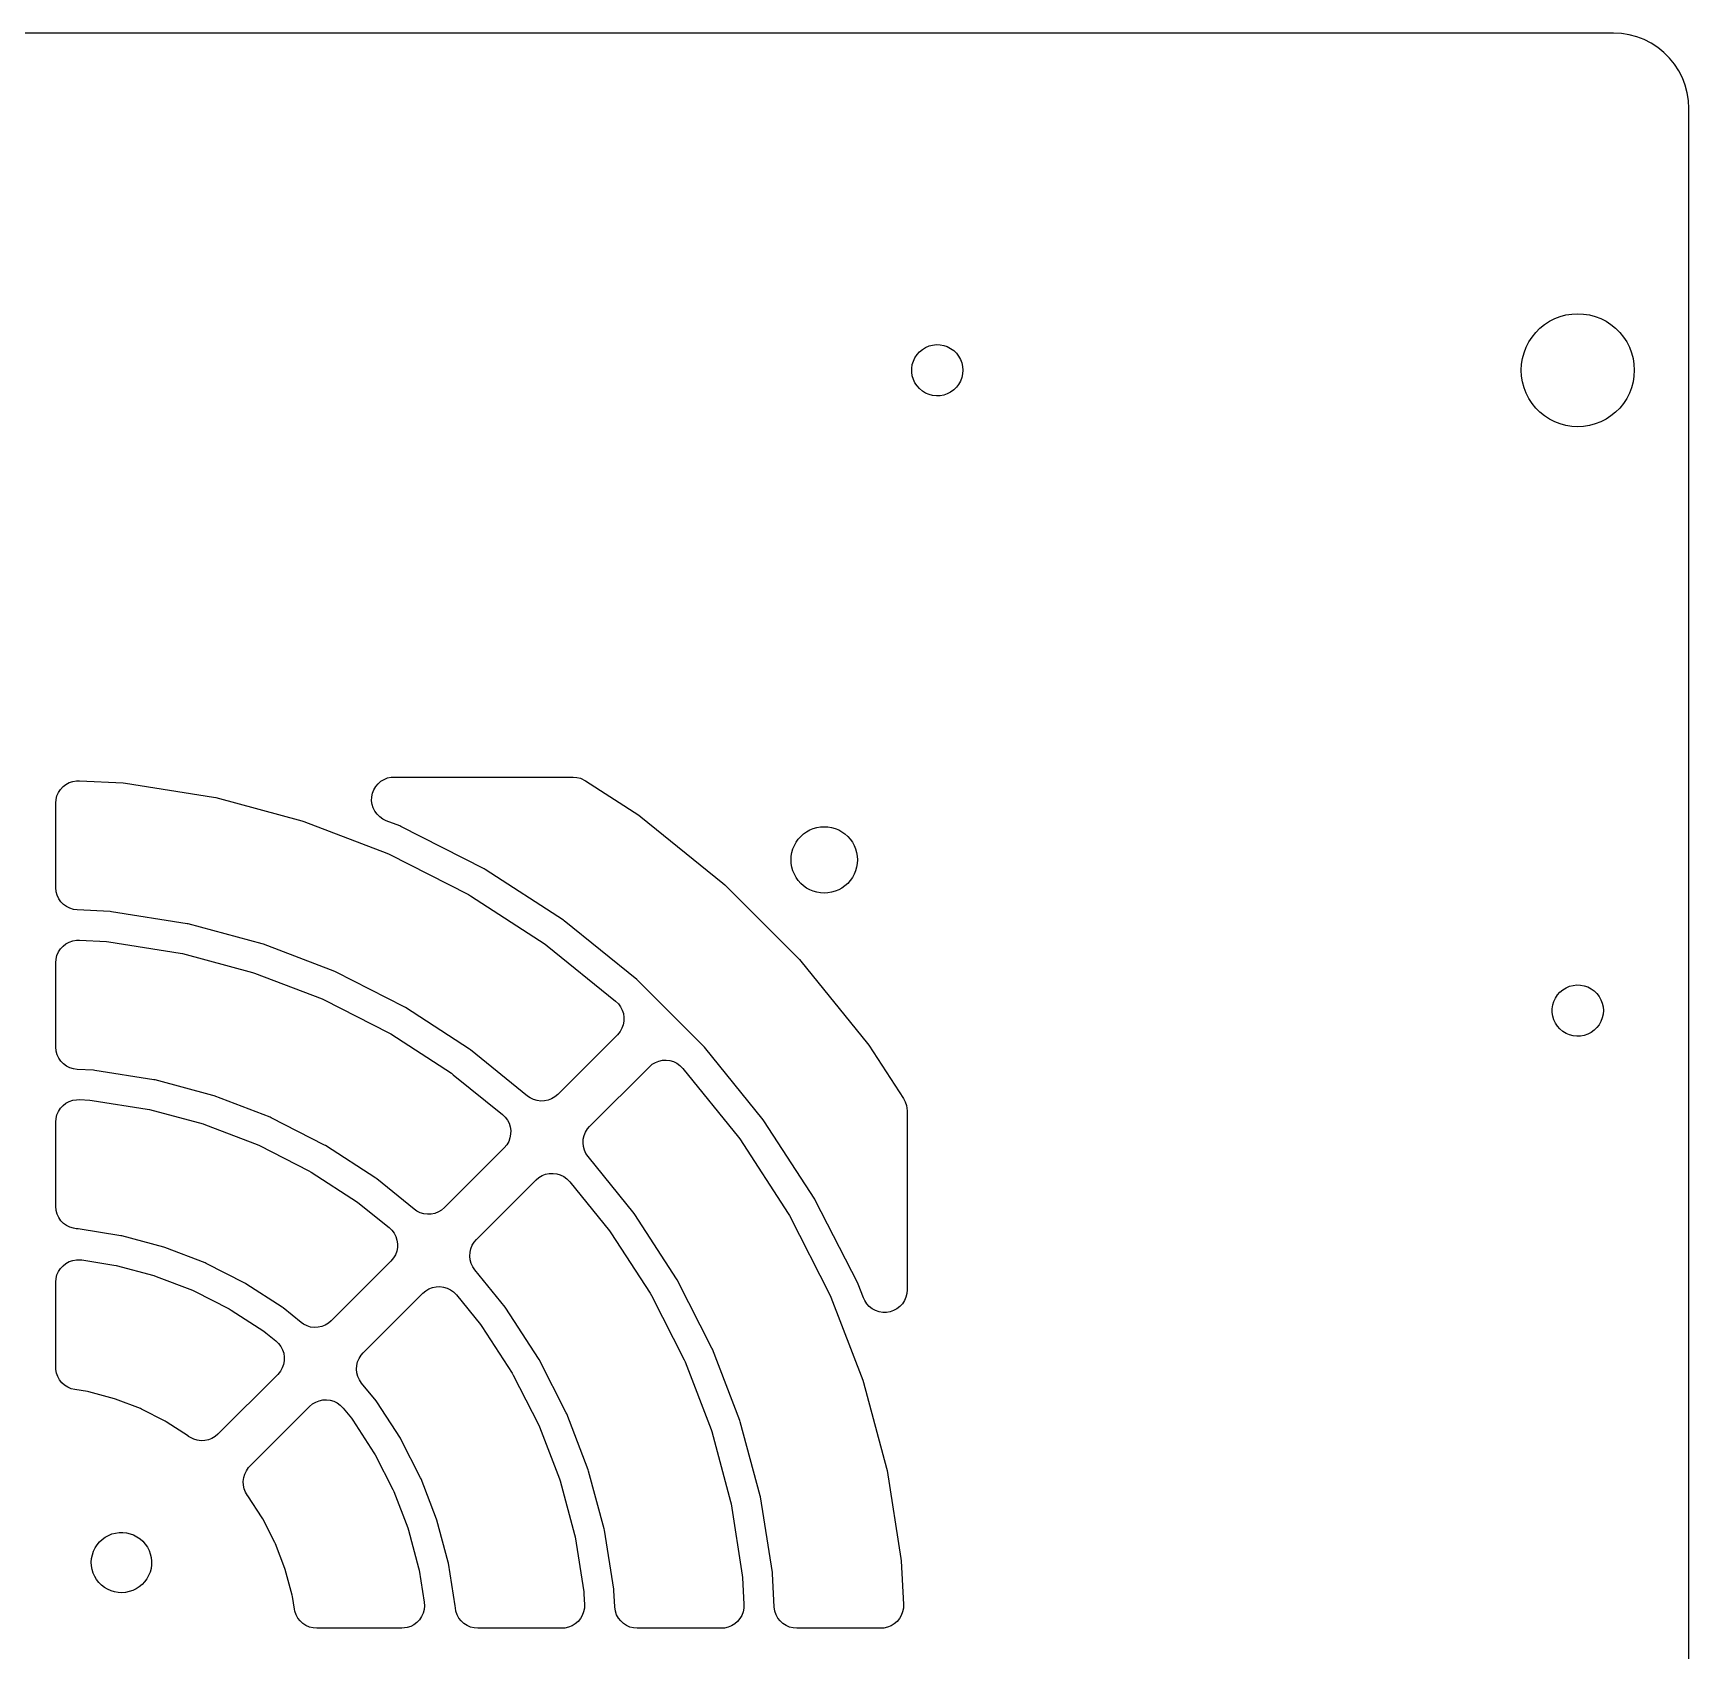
# Model space of a CAD drawing. Header units: metres. Extents: x -235 to 235, y -107 to 107.
# Drawn here: x 125 to 234.9, y 0 to 107.4 of the extents above; entities that cross this region are included whole.
import ezdxf

# ---------------------------------------------------------------- set-up
doc = ezdxf.new("R2010")
doc.units = ezdxf.units.M

msp = doc.modelspace()

# ---------------------------------------------------------------- linework, layer by layer
for p, q in [((229.875, 107.375), (-229.875, 107.375)), ((230.398, 107.348), (229.875, 107.375)), ((230.915, 107.266), (230.398, 107.348)), ((231.42, 107.13), (230.915, 107.266)), ((231.909, 106.943), (231.42, 107.13)), ((232.375, 106.705), (231.909, 106.943)), ((232.814, 106.42), (232.375, 106.705)), ((233.221, 106.091), (232.814, 106.42)), ((233.591, 105.721), (233.221, 106.091)), ((233.92, 105.314), (233.591, 105.721)), ((234.205, 104.875), (233.92, 105.314)), ((234.443, 104.409), (234.205, 104.875)), ((234.63, 103.92), (234.443, 104.409)), ((234.766, 103.415), (234.63, 103.92)), ((234.848, 102.898), (234.766, 103.415)), ((234.875, 102.375), (234.848, 102.898)), ((234.875, -102.375), (234.875, 102.375)), ((224.991, 87.7868), (225.296, 88.0338)), ((225.296, 88.0338), (225.625, 88.2476)), ((225.625, 88.2476), (225.975, 88.4258)), ((225.975, 88.4258), (226.341, 88.5665)), ((226.341, 88.5665), (226.72, 88.668)), ((226.72, 88.668), (227.108, 88.7294)), ((227.108, 88.7294), (227.5, 88.75)), ((227.5, 88.75), (227.892, 88.7294)), ((227.892, 88.7294), (228.28, 88.668)), ((228.28, 88.668), (228.659, 88.5665)), ((228.659, 88.5665), (229.025, 88.4258)), ((229.025, 88.4258), (229.375, 88.2476)), ((229.375, 88.2476), (229.704, 88.0338)), ((229.704, 88.0338), (230.009, 87.7868)), ((224.074, 86.5253), (224.252, 86.875)), ((224.252, 86.875), (224.466, 87.2042)), ((224.466, 87.2042), (224.713, 87.5092)), ((224.713, 87.5092), (224.991, 87.7868)), ((230.009, 87.7868), (230.287, 87.5092)), ((230.287, 87.5092), (230.534, 87.2042)), ((230.534, 87.2042), (230.748, 86.875)), ((230.748, 86.875), (230.926, 86.5253)), ((183.412, 85.6073), (183.518, 85.832)), ((183.518, 85.832), (183.654, 86.039)), ((183.654, 86.039), (183.82, 86.2238)), ((183.82, 86.2238), (184.011, 86.3826)), ((184.011, 86.3826), (184.223, 86.5119)), ((184.223, 86.5119), (184.451, 86.6089)), ((184.451, 86.6089), (184.691, 86.6717)), ((184.691, 86.6717), (184.938, 86.6989)), ((184.938, 86.6989), (185.186, 86.6898)), ((185.186, 86.6898), (185.43, 86.6447)), ((185.43, 86.6447), (185.665, 86.5646)), ((185.665, 86.5646), (185.886, 86.4511)), ((185.886, 86.4511), (186.087, 86.3067)), ((186.087, 86.3067), (186.266, 86.1344)), ((186.266, 86.1344), (186.418, 85.938)), ((186.418, 85.938), (186.539, 85.7216)), ((186.539, 85.7216), (186.628, 85.4898)), ((223.771, 85.392), (223.832, 85.7797)), ((223.832, 85.7797), (223.934, 86.1588)), ((223.934, 86.1588), (224.074, 86.5253)), ((230.926, 86.5253), (231.066, 86.1588)), ((231.066, 86.1588), (231.168, 85.7797)), ((231.168, 85.7797), (231.229, 85.392)), ((183.305, 85.1241), (183.341, 85.3696)), ((183.305, 84.8759), (183.305, 85.1241)), ((183.341, 84.6304), (183.305, 84.8759)), ((183.341, 85.3696), (183.412, 85.6073)), ((183.412, 84.3927), (183.341, 84.6304)), ((186.628, 85.4898), (186.682, 85.2475)), ((186.682, 84.7525), (186.628, 84.5102)), ((186.682, 85.2475), (186.7, 85)), ((186.7, 85), (186.682, 84.7525)), ((223.75, 85), (223.771, 85.392)), ((223.771, 84.608), (223.75, 85)), ((223.832, 84.2203), (223.771, 84.608)), ((231.229, 84.608), (231.168, 84.2203)), ((231.229, 85.392), (231.25, 85)), ((231.25, 85), (231.229, 84.608)), ((183.518, 84.168), (183.412, 84.3927)), ((183.654, 83.961), (183.518, 84.168)), ((183.82, 83.7762), (183.654, 83.961)), ((184.011, 83.6174), (183.82, 83.7762)), ((184.223, 83.4881), (184.011, 83.6174)), ((185.886, 83.5489), (185.665, 83.4354)), ((186.087, 83.6933), (185.886, 83.5489)), ((186.266, 83.8656), (186.087, 83.6933)), ((186.418, 84.062), (186.266, 83.8656)), ((186.539, 84.2784), (186.418, 84.062)), ((186.628, 84.5102), (186.539, 84.2784)), ((223.934, 83.8412), (223.832, 84.2203)), ((224.074, 83.4747), (223.934, 83.8412)), ((231.066, 83.8412), (230.926, 83.4747)), ((231.168, 84.2203), (231.066, 83.8412)), ((184.451, 83.3911), (184.223, 83.4881)), ((184.691, 83.3283), (184.451, 83.3911)), ((184.938, 83.3011), (184.691, 83.3283)), ((185.186, 83.3102), (184.938, 83.3011)), ((185.43, 83.3553), (185.186, 83.3102)), ((185.665, 83.4354), (185.43, 83.3553)), ((224.252, 83.125), (224.074, 83.4747)), ((224.466, 82.7958), (224.252, 83.125)), ((224.713, 82.4908), (224.466, 82.7958)), ((224.991, 82.2132), (224.713, 82.4908)), ((230.287, 82.4908), (230.009, 82.2132)), ((230.534, 82.7958), (230.287, 82.4908)), ((230.748, 83.125), (230.534, 82.7958)), ((230.926, 83.4747), (230.748, 83.125)), ((225.296, 81.9662), (224.991, 82.2132)), ((225.625, 81.7524), (225.296, 81.9662)), ((225.975, 81.5742), (225.625, 81.7524)), ((226.341, 81.4335), (225.975, 81.5742)), ((226.72, 81.3319), (226.341, 81.4335)), ((227.108, 81.2705), (226.72, 81.3319)), ((228.28, 81.3319), (227.892, 81.2705)), ((228.659, 81.4335), (228.28, 81.3319)), ((229.025, 81.5742), (228.659, 81.4335)), ((229.375, 81.7524), (229.025, 81.5742)), ((229.704, 81.9662), (229.375, 81.7524)), ((230.009, 82.2132), (229.704, 81.9662)), ((227.5, 81.25), (227.108, 81.2705)), ((227.892, 81.2705), (227.5, 81.25)), ((126.681, 56.9713), (126.816, 57.1787)), ((126.816, 57.1787), (126.984, 57.361)), ((126.984, 57.361), (127.18, 57.5131)), ((127.18, 57.5131), (127.397, 57.631)), ((127.397, 57.631), (127.632, 57.7115)), ((127.632, 57.7115), (127.876, 57.7522)), ((127.876, 57.7522), (128.079, 57.7553)), ((128.079, 57.7553), (130.975, 57.6035)), ((130.975, 57.6035), (131.132, 57.5871)), ((131.132, 57.5871), (136.964, 56.6633)), ((147.522, 56.9201), (147.611, 57.1514)), ((147.611, 57.1514), (147.737, 57.3649)), ((147.737, 57.3649), (147.896, 57.5548)), ((147.896, 57.5548), (148.084, 57.716)), ((148.084, 57.716), (148.296, 57.8439)), ((148.296, 57.8439), (148.526, 57.9353)), ((148.526, 57.9353), (148.768, 57.9874)), ((148.768, 57.9874), (148.962, 58)), ((148.962, 58), (160.843, 58)), ((160.843, 58), (161.089, 57.9795)), ((161.089, 57.9795), (161.33, 57.9187)), ((161.33, 57.9187), (161.659, 57.758)), ((161.659, 57.758), (165.197, 55.4605)), ((126.5, 56.2574), (126.52, 56.5043)), ((126.5, 50.6782), (126.5, 56.2574)), ((126.52, 56.5043), (126.581, 56.7444)), ((126.581, 56.7444), (126.681, 56.9713)), ((136.964, 56.6633), (137.118, 56.6307)), ((137.118, 56.6307), (142.821, 55.1024)), ((147.464, 56.4297), (147.473, 56.6773)), ((147.496, 56.1841), (147.464, 56.4297)), ((147.473, 56.6773), (147.522, 56.9201)), ((147.568, 55.9471), (147.496, 56.1841)), ((142.821, 55.1024), (142.971, 55.0539)), ((142.971, 55.0539), (148.483, 52.9377)), ((147.678, 55.7251), (147.568, 55.9471)), ((147.823, 55.5243), (147.678, 55.7251)), ((147.999, 55.3501), (147.823, 55.5243)), ((148.201, 55.2072), (147.999, 55.3501)), ((148.425, 55.0996), (148.201, 55.2072)), ((149.334, 54.7507), (148.425, 55.0996)), ((165.197, 55.4605), (165.324, 55.3682)), ((165.324, 55.3682), (170.774, 50.9548)), ((149.405, 54.7187), (149.334, 54.7507)), ((154.923, 51.9072), (149.405, 54.7187)), ((175.634, 53.6723), (175.777, 53.8738)), ((175.777, 53.8738), (175.942, 54.0581)), ((175.942, 54.0581), (176.126, 54.2227)), ((176.126, 54.2227), (176.328, 54.3657)), ((176.328, 54.3657), (176.544, 54.4852)), ((176.544, 54.4852), (176.772, 54.5798)), ((176.772, 54.5798), (177.01, 54.6482)), ((177.01, 54.6482), (177.253, 54.6896)), ((177.253, 54.6896), (177.5, 54.7035)), ((177.5, 54.7035), (177.747, 54.6896)), ((177.747, 54.6896), (177.99, 54.6482)), ((177.99, 54.6482), (178.228, 54.5798)), ((178.228, 54.5798), (178.456, 54.4852)), ((178.456, 54.4852), (178.672, 54.3657)), ((178.672, 54.3657), (178.874, 54.2227)), ((178.874, 54.2227), (179.058, 54.0581)), ((179.058, 54.0581), (179.223, 53.8738)), ((179.223, 53.8738), (179.366, 53.6723)), ((148.483, 52.9377), (148.627, 52.8738)), ((148.627, 52.8738), (153.888, 50.193)), ((175.297, 52.5), (175.31, 52.7467)), ((175.31, 52.7467), (175.352, 52.9903)), ((175.352, 52.9903), (175.42, 53.2278)), ((175.42, 53.2278), (175.515, 53.456)), ((175.515, 53.456), (175.634, 53.6723)), ((179.366, 53.6723), (179.485, 53.456)), ((179.485, 53.456), (179.58, 53.2278)), ((179.58, 53.2278), (179.648, 52.9903)), ((179.648, 52.9903), (179.69, 52.7467)), ((179.69, 52.7467), (179.703, 52.5)), ((154.991, 51.868), (154.923, 51.9072)), ((160.185, 48.495), (154.991, 51.868)), ((175.31, 52.2533), (175.297, 52.5)), ((175.352, 52.0097), (175.31, 52.2533)), ((175.42, 51.7722), (175.352, 52.0097)), ((175.515, 51.5439), (175.42, 51.7722)), ((179.58, 51.7722), (179.485, 51.5439)), ((179.648, 52.0097), (179.58, 51.7722)), ((179.69, 52.2533), (179.648, 52.0097)), ((179.703, 52.5), (179.69, 52.2533)), ((126.529, 50.3865), (126.5, 50.6782)), ((170.774, 50.9548), (170.891, 50.8497)), ((170.891, 50.8497), (175.85, 45.8911)), ((175.634, 51.3277), (175.515, 51.5439)), ((175.777, 51.1262), (175.634, 51.3277)), ((175.942, 50.9419), (175.777, 51.1262)), ((176.126, 50.7773), (175.942, 50.9419)), ((176.328, 50.6343), (176.126, 50.7773)), ((176.544, 50.5147), (176.328, 50.6343)), ((178.672, 50.6343), (178.456, 50.5147)), ((178.874, 50.7773), (178.672, 50.6343)), ((179.058, 50.9419), (178.874, 50.7773)), ((179.223, 51.1262), (179.058, 50.9419)), ((179.366, 51.3277), (179.223, 51.1262)), ((179.485, 51.5439), (179.366, 51.3277)), ((126.597, 50.1483), (126.529, 50.3865)), ((126.703, 49.9246), (126.597, 50.1483)), ((126.845, 49.7214), (126.703, 49.9246)), ((127.018, 49.5443), (126.845, 49.7214)), ((127.218, 49.3981), (127.018, 49.5443)), ((153.888, 50.193), (154.024, 50.1145)), ((154.024, 50.1145), (158.977, 46.8984)), ((176.772, 50.4202), (176.544, 50.5147)), ((177.01, 50.3518), (176.772, 50.4202)), ((177.253, 50.3104), (177.01, 50.3518)), ((177.5, 50.2965), (177.253, 50.3104)), ((177.747, 50.3104), (177.5, 50.2965)), ((177.99, 50.3518), (177.747, 50.3104)), ((178.228, 50.4202), (177.99, 50.3518)), ((178.456, 50.5147), (178.228, 50.4202)), ((127.439, 49.2869), (127.218, 49.3981)), ((127.676, 49.2136), (127.439, 49.2869)), ((127.921, 49.1802), (127.676, 49.2136)), ((130.117, 49.0651), (127.921, 49.1802)), ((130.195, 49.0569), (130.117, 49.0651)), ((135.218, 48.2614), (130.195, 49.0569)), ((160.249, 48.4489), (160.185, 48.495)), ((165.062, 44.5514), (160.249, 48.4489)), ((135.295, 48.2451), (135.218, 48.2614)), ((140.207, 46.929), (135.295, 48.2451)), ((126.52, 45.9209), (126.581, 46.1611)), ((126.581, 46.1611), (126.681, 46.388)), ((126.681, 46.388), (126.816, 46.5954)), ((126.816, 46.5954), (126.984, 46.7776)), ((126.984, 46.7776), (127.18, 46.9298)), ((127.18, 46.9298), (127.397, 47.0477)), ((127.397, 47.0477), (127.632, 47.1282)), ((127.632, 47.1282), (127.876, 47.1689)), ((127.876, 47.1689), (128.079, 47.172)), ((128.079, 47.172), (129.869, 47.0782)), ((129.869, 47.0782), (130.025, 47.0618)), ((130.025, 47.0618), (134.764, 46.3113)), ((134.764, 46.3113), (134.917, 46.2786)), ((134.917, 46.2786), (139.551, 45.037)), ((140.282, 46.9047), (140.207, 46.929)), ((145.029, 45.0823), (140.282, 46.9047)), ((158.977, 46.8984), (159.104, 46.8061)), ((159.104, 46.8061), (163.656, 43.12)), ((126.5, 45.6741), (126.52, 45.9209)), ((126.5, 40.0948), (126.5, 45.6741)), ((145.101, 45.0504), (145.029, 45.0823)), ((149.632, 42.7418), (145.101, 45.0504)), ((175.85, 45.8911), (175.955, 45.7745)), ((175.955, 45.7745), (180.368, 40.3243)), ((139.551, 45.037), (139.7, 44.9885)), ((139.7, 44.9885), (144.179, 43.2693)), ((165.12, 44.4989), (165.062, 44.5514)), ((169.499, 40.1199), (165.12, 44.4989)), ((226.511, 43.8826), (226.723, 44.0119)), ((226.723, 44.0119), (226.951, 44.1089)), ((226.951, 44.1089), (227.191, 44.1717)), ((227.191, 44.1717), (227.438, 44.1989)), ((227.438, 44.1989), (227.686, 44.1898)), ((227.686, 44.1898), (227.93, 44.1447)), ((227.93, 44.1447), (228.165, 44.0646)), ((228.165, 44.0646), (228.386, 43.9511)), ((228.386, 43.9511), (228.587, 43.8067)), ((144.179, 43.2693), (144.322, 43.2054)), ((144.322, 43.2054), (148.597, 41.0276)), ((163.656, 43.12), (163.835, 42.9487)), ((163.835, 42.9487), (163.983, 42.7503)), ((225.805, 42.6241), (225.841, 42.8696)), ((225.841, 42.8696), (225.912, 43.1073)), ((225.912, 43.1073), (226.018, 43.332)), ((226.018, 43.332), (226.154, 43.539)), ((226.154, 43.539), (226.32, 43.7238)), ((226.32, 43.7238), (226.511, 43.8826)), ((228.587, 43.8067), (228.766, 43.6344)), ((228.766, 43.6344), (228.918, 43.438)), ((228.918, 43.438), (229.039, 43.2216)), ((229.039, 43.2216), (229.128, 42.9898)), ((229.128, 42.9898), (229.182, 42.7475)), ((149.7, 42.7025), (149.632, 42.7418)), ((153.964, 39.9329), (149.7, 42.7025)), ((163.983, 42.7503), (164.097, 42.5302)), ((164.097, 42.5302), (164.173, 42.2944)), ((164.204, 41.8016), (164.158, 41.558)), ((164.173, 42.2944), (164.209, 42.0493)), ((164.209, 42.0493), (164.204, 41.8016)), ((225.805, 42.3759), (225.805, 42.6241)), ((225.841, 42.1304), (225.805, 42.3759)), ((225.912, 41.8927), (225.841, 42.1304)), ((226.018, 41.668), (225.912, 41.8927)), ((229.039, 41.7784), (228.918, 41.562)), ((229.128, 42.0102), (229.039, 41.7784)), ((229.182, 42.2525), (229.128, 42.0102)), ((229.182, 42.7475), (229.2, 42.5)), ((229.2, 42.5), (229.182, 42.2525)), ((148.597, 41.0276), (148.732, 40.9491)), ((148.732, 40.9491), (152.756, 38.3363)), ((163.772, 40.8936), (159.811, 36.9322)), ((163.951, 41.1098), (163.772, 40.8936)), ((164.073, 41.3253), (163.951, 41.1098)), ((164.158, 41.558), (164.073, 41.3253)), ((226.154, 41.461), (226.018, 41.668)), ((226.32, 41.2762), (226.154, 41.461)), ((226.511, 41.1174), (226.32, 41.2762)), ((226.723, 40.9881), (226.511, 41.1174)), ((226.951, 40.8911), (226.723, 40.9881)), ((227.191, 40.8283), (226.951, 40.8911)), ((227.438, 40.8011), (227.191, 40.8283)), ((227.686, 40.8102), (227.438, 40.8011)), ((227.93, 40.8553), (227.686, 40.8102)), ((228.165, 40.9354), (227.93, 40.8553)), ((228.386, 41.0489), (228.165, 40.9354)), ((228.587, 41.1933), (228.386, 41.0489)), ((228.766, 41.3656), (228.587, 41.1933)), ((228.918, 41.562), (228.766, 41.3656)), ((126.529, 39.8032), (126.5, 40.0948)), ((126.597, 39.565), (126.529, 39.8032)), ((126.703, 39.3413), (126.597, 39.565)), ((154.028, 39.8868), (153.964, 39.9329)), ((157.806, 36.8271), (154.028, 39.8868)), ((169.551, 40.0616), (169.499, 40.1199)), ((173.449, 35.2486), (169.551, 40.0616)), ((180.368, 40.3243), (180.461, 40.1973)), ((180.461, 40.1973), (182.758, 36.6595)), ((126.845, 39.1381), (126.703, 39.3413)), ((127.018, 38.961), (126.845, 39.1381)), ((127.218, 38.8148), (127.018, 38.961)), ((127.439, 38.7036), (127.218, 38.8148)), ((127.676, 38.6302), (127.439, 38.7036)), ((127.921, 38.5969), (127.676, 38.6302)), ((129.011, 38.5398), (127.921, 38.5969)), ((129.089, 38.5316), (129.011, 38.5398)), ((133.018, 37.9094), (129.089, 38.5316)), ((161.932, 34.8109), (165.894, 38.7723)), ((165.894, 38.7723), (166.083, 38.9324)), ((166.083, 38.9324), (166.295, 39.0592)), ((166.295, 39.0592), (166.526, 39.1493)), ((166.526, 39.1493), (166.769, 39.2001)), ((166.769, 39.2001), (167.016, 39.2103)), ((167.016, 39.2103), (167.262, 39.1797)), ((167.262, 39.1797), (167.5, 39.109)), ((167.5, 39.109), (167.722, 39.0002)), ((167.722, 39.0002), (167.924, 38.8562)), ((167.924, 38.8562), (168.12, 38.6556)), ((168.12, 38.6556), (171.806, 34.1036)), ((133.095, 37.893), (133.018, 37.9094)), ((136.936, 36.8637), (133.095, 37.893)), ((152.756, 38.3363), (152.883, 38.244)), ((152.883, 38.244), (156.141, 35.6055)), ((126.984, 36.1943), (127.18, 36.3465)), ((127.18, 36.3465), (127.397, 36.4644)), ((127.397, 36.4644), (127.632, 36.5448)), ((127.632, 36.5448), (127.876, 36.5856)), ((127.876, 36.5856), (128.078, 36.5887)), ((128.078, 36.5887), (128.763, 36.5528)), ((128.763, 36.5528), (128.919, 36.5364)), ((128.919, 36.5364), (132.563, 35.9592)), ((137.011, 36.8393), (136.936, 36.8637)), ((140.724, 35.414), (137.011, 36.8393)), ((157.982, 36.7043), (157.806, 36.8271)), ((158.205, 36.5955), (157.982, 36.7043)), ((158.442, 36.5248), (158.205, 36.5955)), ((158.688, 36.4942), (158.442, 36.5248)), ((158.936, 36.5044), (158.688, 36.4942)), ((159.178, 36.5552), (158.936, 36.5044)), ((159.409, 36.6453), (159.178, 36.5552)), ((159.622, 36.7721), (159.409, 36.6453)), ((159.811, 36.9322), (159.622, 36.7721)), ((182.758, 36.6595), (182.875, 36.4413)), ((182.875, 36.4413), (182.955, 36.2067)), ((126.5, 35.0907), (126.52, 35.3376)), ((126.52, 35.3376), (126.581, 35.5778)), ((126.581, 35.5778), (126.681, 35.8046)), ((126.681, 35.8046), (126.816, 36.012)), ((126.816, 36.012), (126.984, 36.1943)), ((132.563, 35.9592), (132.717, 35.9265)), ((132.717, 35.9265), (136.28, 34.9717)), ((140.796, 35.382), (140.724, 35.414)), ((144.34, 33.5763), (140.796, 35.382)), ((156.141, 35.6055), (156.32, 35.4342)), ((156.32, 35.4342), (156.469, 35.2359)), ((156.469, 35.2359), (156.582, 35.0157)), ((173.495, 35.1852), (173.449, 35.2486)), ((176.868, 29.9912), (173.495, 35.1852)), ((182.955, 36.2067), (183, 35.8425)), ((183, 35.8425), (183, 23.9621)), ((126.5, 29.5115), (126.5, 35.0907)), ((136.28, 34.9717), (136.43, 34.9232)), ((136.43, 34.9232), (139.874, 33.601)), ((156.582, 35.0157), (156.658, 34.7799)), ((156.689, 34.2871), (156.644, 34.0436)), ((156.658, 34.7799), (156.694, 34.5348)), ((156.694, 34.5348), (156.689, 34.2871)), ((161.509, 33.9686), (161.565, 34.2098)), ((161.565, 34.2098), (161.66, 34.4386)), ((161.66, 34.4386), (161.792, 34.6486)), ((161.792, 34.6486), (161.932, 34.8109)), ((171.806, 34.1036), (171.898, 33.9766)), ((139.874, 33.601), (140.018, 33.5371)), ((140.018, 33.5371), (143.305, 31.8621)), ((144.408, 33.5371), (144.34, 33.5763)), ((147.744, 31.3708), (144.408, 33.5371)), ((156.258, 33.3792), (152.296, 29.4178)), ((156.437, 33.5953), (156.258, 33.3792)), ((156.559, 33.8109), (156.437, 33.5953)), ((156.644, 34.0436), (156.559, 33.8109)), ((161.493, 33.7213), (161.509, 33.9686)), ((161.518, 33.4749), (161.493, 33.7213)), ((161.584, 33.2359), (161.518, 33.4749)), ((161.688, 33.011), (161.584, 33.2359)), ((161.827, 32.8063), (161.688, 33.011)), ((171.898, 33.9766), (175.114, 29.0243)), ((164.887, 29.0279), (161.827, 32.8063)), ((143.305, 31.8621), (143.441, 31.7836)), ((143.441, 31.7836), (146.535, 29.7742)), ((147.807, 31.3246), (147.744, 31.3708)), ((150.292, 29.3127), (147.807, 31.3246)), ((154.418, 27.2964), (158.379, 31.2578)), ((158.379, 31.2578), (158.568, 31.418)), ((158.568, 31.418), (158.781, 31.5448)), ((158.781, 31.5448), (159.012, 31.6348)), ((159.012, 31.6348), (159.254, 31.6857)), ((159.254, 31.6857), (159.502, 31.6959)), ((159.502, 31.6959), (159.748, 31.6653)), ((159.748, 31.6653), (159.985, 31.5946)), ((159.985, 31.5946), (160.208, 31.4857)), ((160.208, 31.4857), (160.409, 31.3418)), ((160.409, 31.3418), (160.606, 31.1411)), ((160.606, 31.1411), (163.244, 27.8829)), ((146.535, 29.7742), (146.662, 29.6819)), ((146.662, 29.6819), (148.627, 28.0911)), ((176.907, 29.9233), (176.868, 29.9912)), ((179.719, 24.4054), (176.907, 29.9233)), ((126.529, 29.2198), (126.5, 29.5115)), ((126.597, 28.9816), (126.529, 29.2198)), ((126.703, 28.7579), (126.597, 28.9816)), ((126.845, 28.5547), (126.703, 28.7579)), ((150.468, 29.1898), (150.292, 29.3127)), ((150.691, 29.081), (150.468, 29.1898)), ((150.928, 29.0103), (150.691, 29.081)), ((151.174, 28.9797), (150.928, 29.0103)), ((151.421, 28.9899), (151.174, 28.9797)), ((151.664, 29.0408), (151.421, 28.9899)), ((151.895, 29.1308), (151.664, 29.0408)), ((152.107, 29.2576), (151.895, 29.1308)), ((152.296, 29.4178), (152.107, 29.2576)), ((164.933, 28.9644), (164.887, 29.0279)), ((167.703, 24.6995), (164.933, 28.9644)), ((175.114, 29.0243), (175.193, 28.8883)), ((175.193, 28.8883), (177.874, 23.6268)), ((127.018, 28.3776), (126.845, 28.5547)), ((127.218, 28.2314), (127.018, 28.3776)), ((127.439, 28.1202), (127.218, 28.2314)), ((127.676, 28.0469), (127.439, 28.1202)), ((127.866, 28.0211), (127.676, 28.0469)), ((127.866, 28.0185), (127.866, 28.0211)), ((127.983, 28.0062), (127.866, 28.0185)), ((130.817, 27.5573), (127.983, 28.0062)), ((130.894, 27.5409), (130.817, 27.5573)), ((133.666, 26.7983), (130.894, 27.5409)), ((148.627, 28.0911), (148.806, 27.9198)), ((148.806, 27.9198), (148.954, 27.7214)), ((148.954, 27.7214), (149.068, 27.5013)), ((149.068, 27.5013), (149.144, 27.2655)), ((163.244, 27.8829), (163.336, 27.7558)), ((163.336, 27.7558), (165.949, 23.7325)), ((133.741, 26.774), (133.666, 26.7983)), ((136.42, 25.7456), (133.741, 26.774)), ((149.129, 26.5291), (149.045, 26.2964)), ((149.175, 26.7727), (149.129, 26.5291)), ((149.144, 27.2655), (149.18, 27.0204)), ((149.18, 27.0204), (149.175, 26.7727)), ((153.979, 26.2069), (153.994, 26.4541)), ((153.994, 26.4541), (154.051, 26.6954)), ((154.051, 26.6954), (154.146, 26.9241)), ((154.146, 26.9241), (154.277, 27.1341)), ((154.277, 27.1341), (154.418, 27.2964)), ((126.681, 25.1766), (126.816, 25.384)), ((126.816, 25.384), (126.984, 25.5663)), ((126.984, 25.5663), (127.18, 25.7184)), ((127.18, 25.7184), (127.397, 25.8363)), ((127.397, 25.8363), (127.632, 25.9168)), ((127.632, 25.9168), (127.876, 25.9575)), ((127.876, 25.9575), (128.235, 25.9442)), ((128.235, 25.9442), (130.363, 25.6071)), ((130.363, 25.6071), (130.516, 25.5745)), ((130.516, 25.5745), (133.01, 24.9063)), ((136.491, 25.7137), (136.42, 25.7456)), ((139.048, 24.4109), (136.491, 25.7137)), ((148.743, 25.8647), (144.782, 21.9033)), ((148.922, 26.0809), (148.743, 25.8647)), ((149.045, 26.2964), (148.922, 26.0809)), ((154.004, 25.9604), (153.979, 26.2069)), ((154.069, 25.7215), (154.004, 25.9604)), ((154.173, 25.4966), (154.069, 25.7215)), ((154.313, 25.2918), (154.173, 25.4966)), ((156.325, 22.8073), (154.313, 25.2918)), ((126.5, 24.4627), (126.52, 24.7095)), ((126.5, 18.8217), (126.5, 24.4627)), ((126.52, 24.7095), (126.581, 24.9497)), ((126.581, 24.9497), (126.681, 25.1766)), ((133.01, 24.9063), (133.159, 24.8578)), ((133.159, 24.8578), (135.57, 23.9326)), ((139.116, 24.3717), (139.048, 24.4109)), ((141.523, 22.8087), (139.116, 24.3717)), ((151.74, 24.1712), (151.987, 24.1814)), ((151.987, 24.1814), (152.233, 24.1508)), ((167.742, 24.6316), (167.703, 24.6995)), ((170.05, 20.1008), (167.742, 24.6316)), ((179.751, 24.3336), (179.719, 24.4054)), ((180.1, 23.4246), (179.751, 24.3336)), ((135.57, 23.9326), (135.713, 23.8688)), ((135.713, 23.8688), (138.013, 22.6967)), ((146.903, 19.782), (150.865, 23.7434)), ((150.865, 23.7434), (151.054, 23.9035)), ((151.054, 23.9035), (151.267, 24.0303)), ((151.267, 24.0303), (151.497, 24.1204)), ((151.497, 24.1204), (151.74, 24.1712)), ((152.233, 24.1508), (152.471, 24.0801)), ((152.471, 24.0801), (152.693, 23.9713)), ((152.693, 23.9713), (152.895, 23.8273)), ((152.895, 23.8273), (153.091, 23.6267)), ((153.091, 23.6267), (154.682, 21.6622)), ((165.949, 23.7325), (166.028, 23.5965)), ((166.028, 23.5965), (168.205, 19.3223)), ((177.874, 23.6268), (177.938, 23.4834)), ((177.938, 23.4834), (180.054, 17.9705)), ((180.181, 23.2482), (180.1, 23.4246)), ((180.316, 23.0408), (180.181, 23.2482)), ((182.819, 23.2482), (182.684, 23.0408)), ((182.919, 23.4751), (182.819, 23.2482)), ((182.98, 23.7152), (182.919, 23.4751)), ((183, 23.9621), (182.98, 23.7152)), ((138.013, 22.6967), (138.149, 22.6181)), ((138.149, 22.6181), (140.314, 21.2121)), ((141.586, 22.7626), (141.523, 22.8087)), ((142.777, 21.7982), (141.586, 22.7626)), ((156.371, 22.7437), (156.325, 22.8073)), ((158.537, 19.408), (156.371, 22.7437)), ((180.484, 22.8585), (180.316, 23.0408)), ((180.68, 22.7064), (180.484, 22.8585)), ((180.897, 22.5885), (180.68, 22.7064)), ((181.132, 22.508), (180.897, 22.5885)), ((181.376, 22.4672), (181.132, 22.508)), ((181.624, 22.4672), (181.376, 22.4672)), ((181.868, 22.508), (181.624, 22.4672)), ((182.103, 22.5885), (181.868, 22.508)), ((182.32, 22.7064), (182.103, 22.5885)), ((182.516, 22.8585), (182.32, 22.7064)), ((182.684, 23.0408), (182.516, 22.8585)), ((140.314, 21.2121), (140.441, 21.1198)), ((140.441, 21.1198), (141.112, 20.5766)), ((142.953, 21.6754), (142.777, 21.7982)), ((143.176, 21.5666), (142.953, 21.6754)), ((143.413, 21.4959), (143.176, 21.5666)), ((143.659, 21.4652), (143.413, 21.4959)), ((143.907, 21.4755), (143.659, 21.4652)), ((144.149, 21.5263), (143.907, 21.4755)), ((144.38, 21.6164), (144.149, 21.5263)), ((144.593, 21.7432), (144.38, 21.6164)), ((144.782, 21.9033), (144.593, 21.7432)), ((154.682, 21.6622), (154.774, 21.5352)), ((154.774, 21.5352), (156.784, 18.4409)), ((141.112, 20.5766), (141.291, 20.4053)), ((141.291, 20.4053), (141.44, 20.2069)), ((141.44, 20.2069), (141.553, 19.9868)), ((141.553, 19.9868), (141.629, 19.751)), ((146.763, 19.6196), (146.903, 19.782)), ((170.082, 20.029), (170.05, 20.1008)), ((171.905, 15.2816), (170.082, 20.029)), ((126.506, 18.6854), (126.5, 18.8217)), ((126.549, 18.4414), (126.506, 18.6854)), ((141.53, 18.782), (141.408, 18.5664)), ((141.615, 19.0147), (141.53, 18.782)), ((141.66, 19.2582), (141.615, 19.0147)), ((141.629, 19.751), (141.665, 19.5059)), ((141.665, 19.5059), (141.66, 19.2582)), ((146.464, 18.6924), (146.48, 18.9396)), ((146.489, 18.4459), (146.464, 18.6924)), ((146.48, 18.9396), (146.536, 19.1809)), ((146.536, 19.1809), (146.631, 19.4097)), ((146.631, 19.4097), (146.763, 19.6196)), ((158.576, 19.34), (158.537, 19.408)), ((160.382, 15.796), (158.576, 19.34)), ((168.205, 19.3223), (168.269, 19.1789)), ((168.269, 19.1789), (169.989, 14.7001)), ((126.631, 18.2078), (126.549, 18.4414)), ((126.751, 17.9909), (126.631, 18.2078)), ((126.905, 17.7966), (126.751, 17.9909)), ((127.088, 17.6304), (126.905, 17.7966)), ((127.297, 17.4966), (127.088, 17.6304)), ((141.229, 18.3502), (137.264, 14.3854)), ((141.408, 18.5664), (141.229, 18.3502)), ((146.555, 18.207), (146.489, 18.4459)), ((146.659, 17.9821), (146.555, 18.207)), ((146.798, 17.7773), (146.659, 17.9821)), ((147.763, 16.5865), (146.798, 17.7773)), ((156.784, 18.4409), (156.862, 18.305)), ((156.862, 18.305), (158.537, 15.0176)), ((180.054, 17.9705), (180.102, 17.8212)), ((180.102, 17.8212), (181.631, 12.1176)), ((127.525, 17.399), (127.297, 17.4966)), ((127.765, 17.3401), (127.525, 17.399)), ((128.617, 17.2052), (127.765, 17.3401)), ((128.694, 17.1889), (128.617, 17.2052)), ((130.395, 16.733), (128.694, 17.1889)), ((130.47, 16.7086), (130.395, 16.733)), ((132.115, 16.0773), (130.47, 16.7086)), ((143.539, 16.389), (143.752, 16.5158)), ((143.752, 16.5158), (143.983, 16.6059)), ((143.983, 16.6059), (144.225, 16.6567)), ((144.225, 16.6567), (144.473, 16.667)), ((144.473, 16.667), (144.719, 16.6363)), ((144.719, 16.6363), (144.956, 16.5656)), ((144.956, 16.5656), (145.179, 16.4568)), ((147.809, 16.523), (147.763, 16.5865)), ((149.372, 14.1162), (147.809, 16.523)), ((132.187, 16.0453), (132.115, 16.0773)), ((133.757, 15.2455), (132.187, 16.0453)), ((139.385, 12.264), (143.35, 16.2289)), ((143.35, 16.2289), (143.539, 16.389)), ((145.179, 16.4568), (145.38, 16.3129)), ((145.38, 16.3129), (145.577, 16.1122)), ((145.577, 16.1122), (146.12, 15.4415)), ((146.12, 15.4415), (146.212, 15.3145)), ((160.414, 15.7243), (160.382, 15.796)), ((161.839, 12.0112), (160.414, 15.7243)), ((133.825, 15.2061), (133.757, 15.2455)), ((135.302, 14.2466), (133.825, 15.2061)), ((137.264, 14.3854), (137.075, 14.2252)), ((146.212, 15.3145), (147.618, 13.1493)), ((158.537, 15.0176), (158.601, 14.8742)), ((158.601, 14.8742), (159.923, 11.4297)), ((169.989, 14.7001), (170.037, 14.5508)), ((170.037, 14.5508), (171.279, 9.91716)), ((171.929, 15.2067), (171.905, 15.2816)), ((173.245, 10.2951), (171.929, 15.2067)), ((135.322, 14.2324), (135.302, 14.2466)), ((135.436, 14.1574), (135.322, 14.2324)), ((135.658, 14.0486), (135.436, 14.1574)), ((135.896, 13.9779), (135.658, 14.0486)), ((136.141, 13.9473), (135.896, 13.9779)), ((136.389, 13.9575), (136.141, 13.9473)), ((136.631, 14.0084), (136.389, 13.9575)), ((136.862, 14.0984), (136.631, 14.0084)), ((137.075, 14.2252), (136.862, 14.0984)), ((149.411, 14.0483), (149.372, 14.1162)), ((150.714, 11.4915), (149.411, 14.0483)), ((139.151, 11.9606), (139.293, 12.1634)), ((139.293, 12.1634), (139.385, 12.264)), ((147.618, 13.1493), (147.697, 13.0134)), ((147.697, 13.0134), (148.869, 10.713)), ((181.631, 12.1176), (181.663, 11.964)), ((138.947, 11.2531), (138.975, 11.4991)), ((138.959, 11.0056), (138.947, 11.2531)), ((139.012, 10.7636), (138.959, 11.0056)), ((138.975, 11.4991), (139.044, 11.7372)), ((139.044, 11.7372), (139.151, 11.9606)), ((150.746, 11.4198), (150.714, 11.4915)), ((151.774, 8.74074), (150.746, 11.4198)), ((159.923, 11.4297), (159.972, 11.2803)), ((159.972, 11.2803), (160.927, 7.71677)), ((161.864, 11.9363), (161.839, 12.0112)), ((162.893, 8.09465), (161.864, 11.9363)), ((181.663, 11.964), (182.587, 6.1315)), ((139.104, 10.5335), (139.012, 10.7636)), ((139.232, 10.3218), (139.104, 10.5335)), ((139.247, 10.3024), (139.232, 10.3218)), ((140.206, 8.82471), (139.247, 10.3024)), ((148.869, 10.713), (148.933, 10.5695)), ((148.933, 10.5695), (149.858, 8.15924)), ((171.279, 9.91716), (171.311, 9.76358)), ((173.261, 10.2181), (173.245, 10.2951)), ((174.057, 5.1955), (173.261, 10.2181)), ((140.245, 8.75652), (140.206, 8.82471)), ((171.311, 9.76358), (172.062, 5.02524)), ((129.999, 7.66693), (130.228, 7.75941)), ((130.228, 7.75941), (130.465, 7.82314)), ((130.465, 7.82314), (130.709, 7.85716)), ((130.709, 7.85716), (130.955, 7.86095)), ((130.955, 7.86095), (131.2, 7.83446)), ((131.2, 7.83446), (131.44, 7.77808)), ((131.44, 7.77808), (131.671, 7.69267)), ((131.671, 7.69267), (131.89, 7.57953)), ((141.045, 7.18683), (140.245, 8.75652)), ((149.858, 8.15924), (149.906, 8.00992)), ((149.906, 8.00992), (150.574, 5.51637)), ((151.798, 8.66583), (151.774, 8.74074)), ((152.541, 5.89426), (151.798, 8.66583)), ((160.927, 7.71677), (160.959, 7.56319)), ((162.909, 8.0177), (162.893, 8.09465)), ((163.532, 4.08925), (162.909, 8.0177)), ((128.931, 6.38072), (129.009, 6.6142)), ((129.009, 6.6142), (129.116, 6.83629)), ((129.116, 6.83629), (129.249, 7.04364)), ((129.249, 7.04364), (129.406, 7.23308)), ((129.406, 7.23308), (129.585, 7.40175)), ((129.585, 7.40175), (129.784, 7.5471)), ((129.784, 7.5471), (129.999, 7.66693)), ((131.89, 7.57953), (132.093, 7.44037)), ((132.093, 7.44037), (132.277, 7.2773)), ((132.277, 7.2773), (132.44, 7.09279)), ((132.44, 7.09279), (132.58, 6.88963)), ((132.58, 6.88963), (132.693, 6.67093)), ((132.693, 6.67093), (132.778, 6.43997)), ((141.077, 7.1151), (141.045, 7.18683)), ((141.709, 5.47032), (141.077, 7.1151)), ((160.959, 7.56319), (161.536, 3.91898)), ((128.863, 5.89389), (128.882, 6.1394)), ((128.875, 5.6479), (128.863, 5.89389)), ((128.916, 5.40518), (128.875, 5.6479)), ((128.882, 6.1394), (128.931, 6.38072)), ((132.778, 6.43997), (132.834, 6.20027)), ((132.857, 5.70924), (132.823, 5.46536)), ((132.834, 6.20027), (132.861, 5.95546)), ((132.861, 5.95546), (132.857, 5.70924)), ((150.574, 5.51637), (150.607, 5.36279)), ((152.557, 5.81731), (152.541, 5.89426)), ((153.006, 2.98299), (152.557, 5.81731)), ((182.587, 6.1315), (182.604, 5.97536)), ((182.604, 5.97536), (182.755, 3.07851)), ((128.987, 5.1694), (128.916, 5.40518)), ((129.087, 4.94415), (128.987, 5.1694)), ((129.213, 4.73282), (129.087, 4.94415)), ((129.365, 4.53862), (129.213, 4.73282)), ((129.539, 4.3645), (129.365, 4.53862)), ((132.233, 4.40599), (132.044, 4.24869)), ((132.402, 4.58539), (132.233, 4.40599)), ((132.547, 4.78416), (132.402, 4.58539)), ((132.667, 4.99928), (132.547, 4.78416)), ((132.759, 5.22751), (132.667, 4.99928)), ((132.823, 5.46536), (132.759, 5.22751)), ((141.733, 5.39542), (141.709, 5.47032)), ((142.189, 3.69386), (141.733, 5.39542)), ((150.607, 5.36279), (150.944, 3.23465)), ((172.062, 5.02524), (172.078, 4.86909)), ((172.078, 4.86909), (172.172, 3.07851)), ((174.065, 5.11745), (174.057, 5.1955)), ((174.18, 2.92149), (174.065, 5.11745)), ((129.733, 4.21309), (129.539, 4.3645)), ((129.944, 4.0867), (129.733, 4.21309)), ((130.169, 3.98724), (129.944, 4.0867)), ((130.405, 3.91621), (130.169, 3.98724)), ((130.648, 3.87469), (130.405, 3.91621)), ((130.894, 3.86333), (130.648, 3.87469)), ((131.139, 3.88226), (130.894, 3.86333)), ((131.381, 3.93123), (131.139, 3.88226)), ((131.614, 4.00949), (131.381, 3.93123)), ((131.836, 4.11584), (131.614, 4.00949)), ((132.044, 4.24869), (131.836, 4.11584)), ((142.205, 3.61696), (142.189, 3.69386)), ((142.34, 2.76534), (142.205, 3.61696)), ((161.536, 3.91898), (161.553, 3.76282)), ((161.553, 3.76282), (161.589, 3.07849)), ((163.54, 4.0112), (163.532, 4.08925)), ((163.597, 2.92149), (163.54, 4.0112)), ((142.368, 2.63177), (142.34, 2.76534)), ((142.448, 2.39746), (142.368, 2.63177)), ((142.566, 2.17958), (142.448, 2.39746)), ((150.776, 2.27519), (150.639, 2.06892)), ((150.877, 2.50124), (150.776, 2.27519)), ((150.94, 2.74089), (150.877, 2.50124)), ((150.963, 2.98759), (150.94, 2.74089)), ((150.944, 3.23465), (150.963, 2.98759)), ((153.019, 2.866), (153.006, 2.98299)), ((153.022, 2.86635), (153.019, 2.866)), ((153.057, 2.63177), (153.022, 2.86635)), ((153.138, 2.39746), (153.057, 2.63177)), ((153.256, 2.17958), (153.138, 2.39746)), ((161.445, 2.35609), (161.321, 2.14188)), ((161.533, 2.58786), (161.445, 2.35609)), ((161.581, 2.83087), (161.533, 2.58786)), ((161.589, 3.07849), (161.581, 2.83087)), ((163.641, 2.63177), (163.597, 2.92149)), ((163.721, 2.39746), (163.641, 2.63177)), ((163.839, 2.17958), (163.721, 2.39746)), ((172.029, 2.35609), (171.904, 2.14189)), ((172.116, 2.58788), (172.029, 2.35609)), ((172.164, 2.83089), (172.116, 2.58788)), ((172.172, 3.07851), (172.164, 2.83089)), ((174.224, 2.63177), (174.18, 2.92149)), ((174.305, 2.39746), (174.224, 2.63177)), ((174.422, 2.17958), (174.305, 2.39746)), ((182.612, 2.35609), (182.488, 2.14189)), ((182.7, 2.58786), (182.612, 2.35609)), ((182.748, 2.83087), (182.7, 2.58786)), ((182.755, 3.07851), (182.748, 2.83087)), ((142.718, 1.98409), (142.566, 2.17958)), ((142.9, 1.81628), (142.718, 1.98409)), ((143.108, 1.68079), (142.9, 1.81628)), ((143.335, 1.58127), (143.108, 1.68079)), ((143.575, 1.52046), (143.335, 1.58127)), ((143.822, 1.5), (143.575, 1.52046)), ((149.463, 1.5), (143.822, 1.5)), ((149.819, 1.54291), (149.463, 1.5)), ((150.054, 1.6214), (149.819, 1.54291)), ((150.273, 1.73752), (150.054, 1.6214)), ((150.469, 1.88805), (150.273, 1.73752)), ((150.639, 2.06892), (150.469, 1.88805)), ((153.408, 1.98409), (153.256, 2.17958)), ((153.59, 1.81628), (153.408, 1.98409)), ((153.798, 1.68079), (153.59, 1.81628)), ((154.024, 1.58127), (153.798, 1.68079)), ((154.265, 1.52046), (154.024, 1.58127)), ((154.511, 1.5), (154.265, 1.52046)), ((160.091, 1.5), (154.511, 1.5)), ((160.293, 1.51366), (160.091, 1.5)), ((160.535, 1.56715), (160.293, 1.51366)), ((160.764, 1.65974), (160.535, 1.56715)), ((160.976, 1.78889), (160.764, 1.65974)), ((161.163, 1.95108), (160.976, 1.78889)), ((161.321, 2.14188), (161.163, 1.95108)), ((163.991, 1.98409), (163.839, 2.17958)), ((164.174, 1.81628), (163.991, 1.98409)), ((164.381, 1.68079), (164.174, 1.81628)), ((164.608, 1.58127), (164.381, 1.68079)), ((164.848, 1.52046), (164.608, 1.58127)), ((165.095, 1.5), (164.848, 1.52046)), ((170.674, 1.5), (165.095, 1.5)), ((170.876, 1.51366), (170.674, 1.5)), ((171.118, 1.56717), (170.876, 1.51366)), ((171.348, 1.65976), (171.118, 1.56717)), ((171.559, 1.78891), (171.348, 1.65976)), ((171.746, 1.9511), (171.559, 1.78891)), ((171.904, 2.14189), (171.746, 1.9511)), ((174.575, 1.98409), (174.422, 2.17958)), ((174.757, 1.81628), (174.575, 1.98409)), ((174.964, 1.68079), (174.757, 1.81628)), ((175.191, 1.58127), (174.964, 1.68079)), ((175.431, 1.52046), (175.191, 1.58127)), ((175.678, 1.5), (175.431, 1.52046)), ((181.257, 1.5), (175.678, 1.5)), ((181.459, 1.51366), (181.257, 1.5)), ((181.701, 1.56717), (181.459, 1.51366)), ((181.931, 1.65976), (181.701, 1.56717)), ((182.142, 1.78891), (181.931, 1.65976)), ((182.33, 1.9511), (182.142, 1.78891)), ((182.488, 2.14189), (182.33, 1.9511))]:
    msp.add_line(p, q)

doc.saveas('drawing.dxf')
